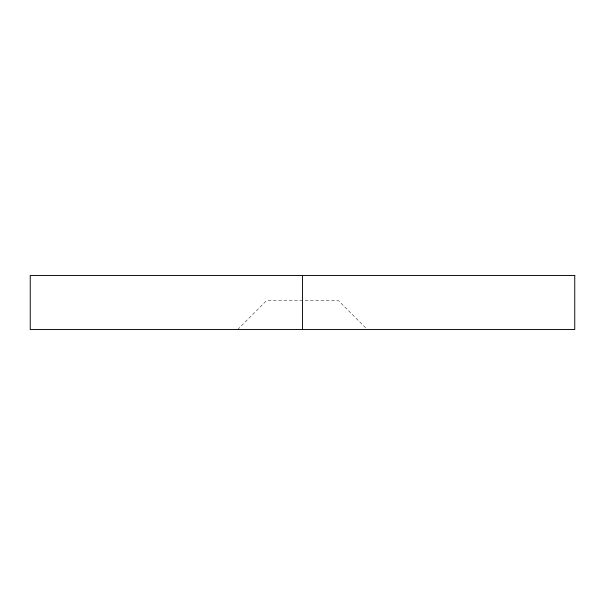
<?xml version="1.0" encoding="UTF-8"?>
<svg xmlns="http://www.w3.org/2000/svg" width="605" height="605" viewBox="0 0 605 605"><rect width="100%" height="100%" fill="white"/><g stroke="black" fill="none" stroke-linecap="round" stroke-linejoin="round"><path stroke-width="0.45" stroke-dasharray="3.02 2.27" d="M237.636 329.528L266.465 300.7L338.535 300.7L366.048 328.212"/><path stroke-width="0.91" d="M302.5 275.472L302.5 329.528M574.75 275.472L30.25 275.472L30.25 329.528L574.75 329.528L574.75 275.472"/></g></svg>
